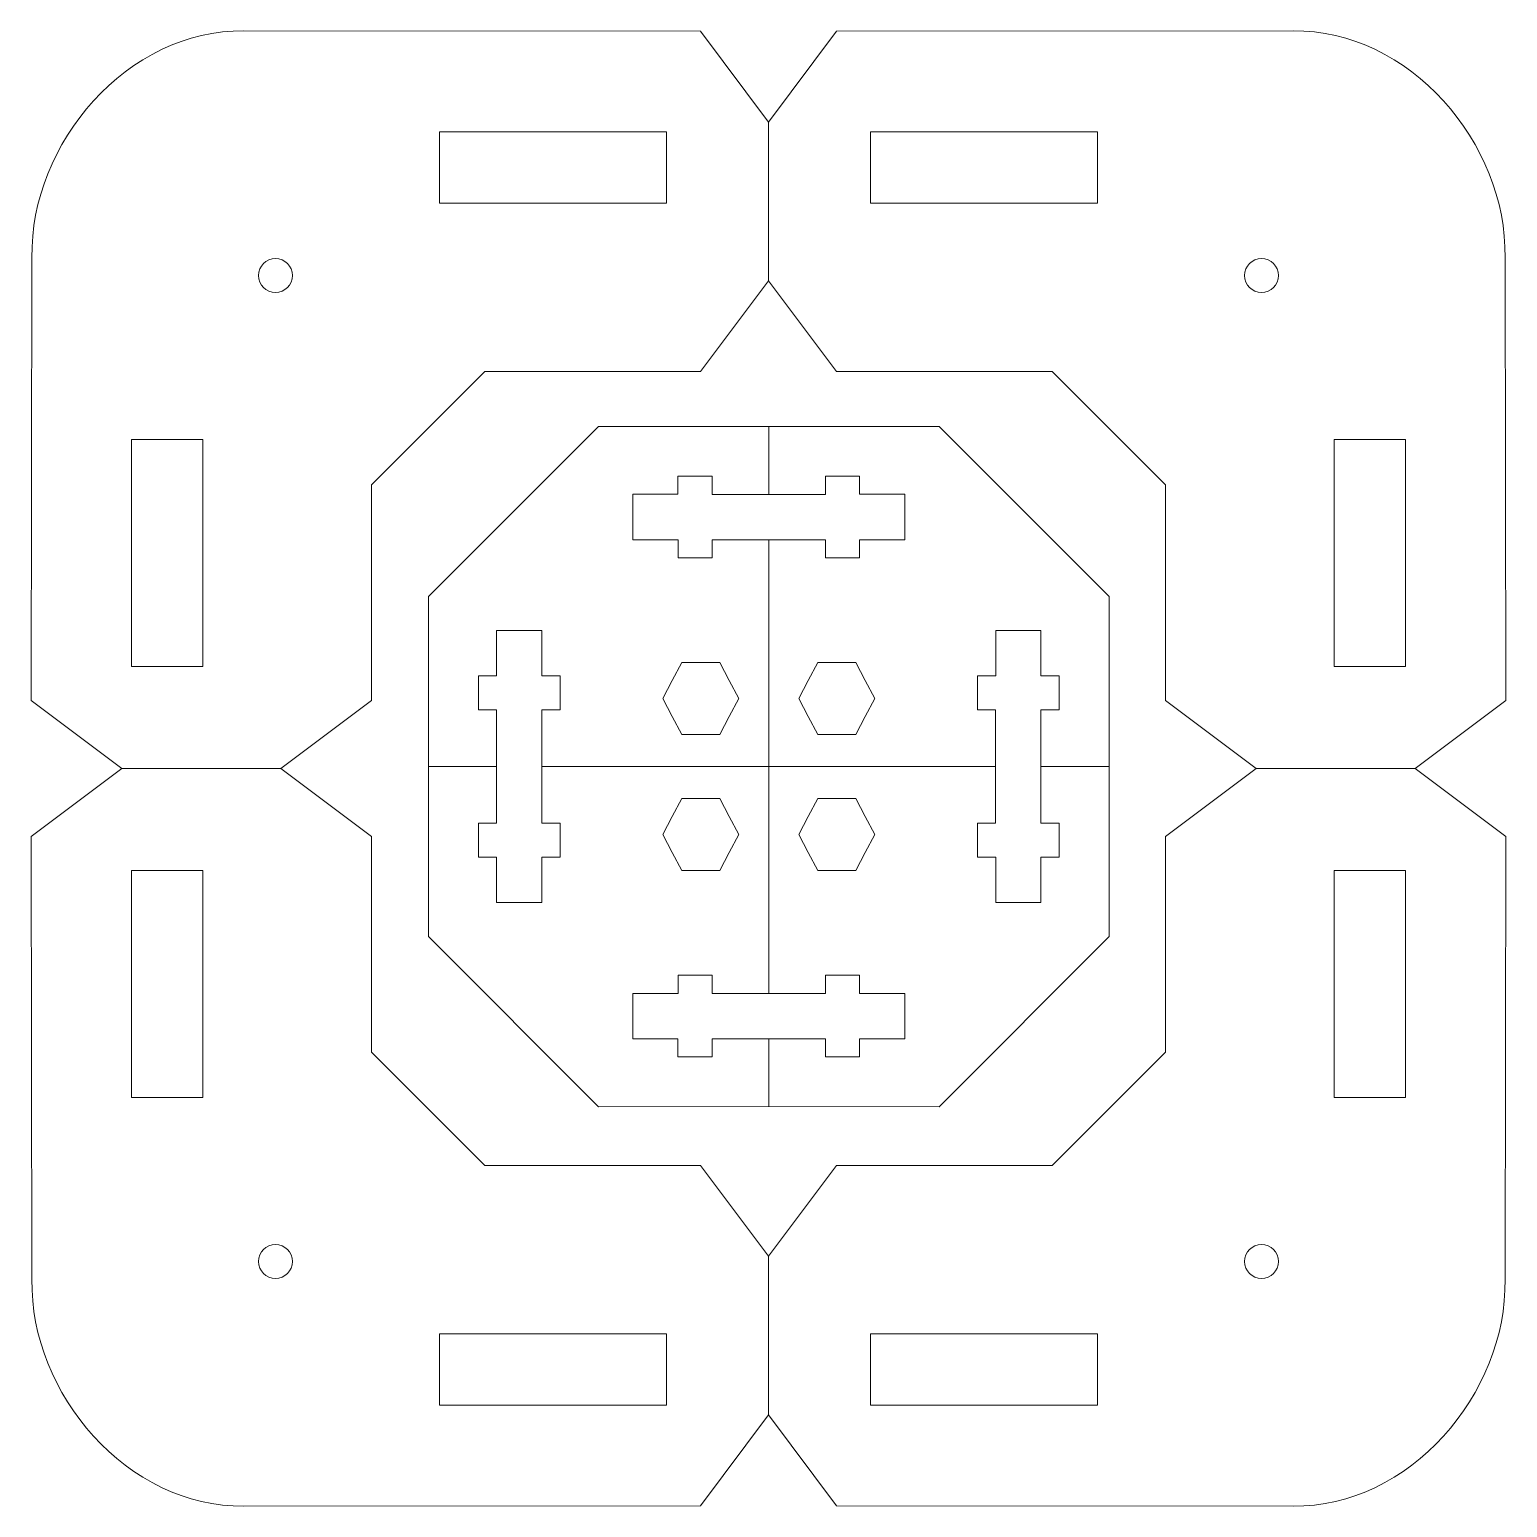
# Model space of a CAD drawing. Header units: millimetres. Extents: x 198 to 2265, y -986 to 144.
# Drawn here: x 307.9 to 438.2, y -986.2 to -855.9 of the extents above; entities that cross this region are included whole.
import ezdxf

# ---------------------------------------------------------------- set-up
doc = ezdxf.new("R2010")
doc.units = ezdxf.units.MM
doc.header["$MEASUREMENT"] = 0
doc.layers.add('Layer 1', color=7, linetype='Continuous')

msp = doc.modelspace()

# ---------------------------------------------------------------- linework, layer by layer
at = {"layer": 'Layer 1', "color": 250, "lineweight": 18}
for points in [[(344.0733, -871.1683), (364.0733, -871.1683), (364.0733, -864.8683), (344.0733, -864.8683), (344.0733, -871.1683)], [(382.0699, -871.1683), (402.0699, -871.1683), (402.0699, -864.8683), (382.0699, -864.8683), (382.0699, -871.1683)], [(344.0733, -977.1469), (364.0733, -977.1469), (364.0733, -970.8469), (344.0733, -970.8469), (344.0733, -977.1469)], [(382.0699, -977.1469), (402.0699, -977.1469), (402.0699, -970.8469), (382.0699, -970.8469), (382.0699, -977.1469)]]:
    msp.add_lwpolyline(points, close=True, dxfattribs=at)
for points, knots in [([(308.1535, -875.9813), (307.9401, -865.8673), (316.6202, -855.865), (326.833, -855.9795), (326.833, -855.9795), (367.0716, -856.0155), (367.0716, -856.0155), (367.0716, -856.0155), (373.0716, -864.0155), (373.0716, -864.0155), (373.0716, -864.0155), (373.0716, -878.014), (373.0716, -878.014), (373.0716, -878.014), (367.0752, -886.0179), (367.0752, -886.0179), (367.0752, -886.0179), (348.0718, -886.0179), (348.0718, -886.0179), (348.0718, -886.0179), (338.0786, -896.0078), (338.0786, -896.0078), (338.0786, -896.0078), (338.0786, -915.0112), (338.0786, -915.0112), (338.0786, -915.0112), (330.0747, -921.0076), (330.0747, -921.0076), (330.0747, -921.0076), (316.0762, -921.0076), (316.0762, -921.0076), (316.0762, -921.0076), (308.0762, -915.0076), (308.0762, -915.0076), (308.0762, -915.0076), (308.1535, -875.9813), (308.1535, -875.9813)], [0, 0, 0, 0, 0.08333333, 0.08333333, 0.08333333, 0.16666667, 0.16666667, 0.16666667, 0.25, 0.25, 0.25, 0.33333333, 0.33333333, 0.33333333, 0.41666667, 0.41666667, 0.41666667, 0.5, 0.5, 0.5, 0.58333333, 0.58333333, 0.58333333, 0.66666667, 0.66666667, 0.66666667, 0.75, 0.75, 0.75, 0.83333333, 0.83333333, 0.83333333, 0.91666667, 0.91666667, 0.91666667, 1, 1, 1, 1]), ([(308.1535, -875.9813), (307.9401, -865.8673), (316.6202, -855.865), (326.833, -855.9795), (326.833, -855.9795), (367.0716, -856.0155), (367.0716, -856.0155), (367.0716, -856.0155), (373.0716, -864.0155), (373.0716, -864.0155), (373.0716, -864.0155), (373.0716, -878.014), (373.0716, -878.014), (373.0716, -878.014), (367.0752, -886.0179), (367.0752, -886.0179), (367.0752, -886.0179), (348.0718, -886.0179), (348.0718, -886.0179), (348.0718, -886.0179), (338.0786, -896.0078), (338.0786, -896.0078), (338.0786, -896.0078), (338.0786, -915.0112), (338.0786, -915.0112), (338.0786, -915.0112), (330.0747, -921.0076), (330.0747, -921.0076), (330.0747, -921.0076), (316.0762, -921.0076), (316.0762, -921.0076), (316.0762, -921.0076), (308.0762, -915.0076), (308.0762, -915.0076), (308.0762, -915.0076), (308.1535, -875.9813), (308.1535, -875.9813)], [0, 0, 0, 0, 0.08333333, 0.08333333, 0.08333333, 0.16666667, 0.16666667, 0.16666667, 0.25, 0.25, 0.25, 0.33333333, 0.33333333, 0.33333333, 0.41666667, 0.41666667, 0.41666667, 0.5, 0.5, 0.5, 0.58333333, 0.58333333, 0.58333333, 0.66666667, 0.66666667, 0.66666667, 0.75, 0.75, 0.75, 0.83333333, 0.83333333, 0.83333333, 0.91666667, 0.91666667, 0.91666667, 1, 1, 1, 1]), ([(437.9897, -875.9813), (438.2031, -865.8673), (429.523, -855.865), (419.3102, -855.9795), (419.3102, -855.9795), (379.0716, -856.0155), (379.0716, -856.0155), (379.0716, -856.0155), (373.0716, -864.0155), (373.0716, -864.0155), (373.0716, -864.0155), (373.0716, -878.014), (373.0716, -878.014), (373.0716, -878.014), (379.068, -886.0179), (379.068, -886.0179), (379.068, -886.0179), (398.0714, -886.0179), (398.0714, -886.0179), (398.0714, -886.0179), (408.0646, -896.0078), (408.0646, -896.0078), (408.0646, -896.0078), (408.0646, -915.0112), (408.0646, -915.0112), (408.0646, -915.0112), (416.0685, -921.0076), (416.0685, -921.0076), (416.0685, -921.0076), (430.067, -921.0076), (430.067, -921.0076), (430.067, -921.0076), (438.067, -915.0076), (438.067, -915.0076), (438.067, -915.0076), (437.9897, -875.9813), (437.9897, -875.9813)], [0, 0, 0, 0, 0.08333333, 0.08333333, 0.08333333, 0.16666667, 0.16666667, 0.16666667, 0.25, 0.25, 0.25, 0.33333333, 0.33333333, 0.33333333, 0.41666667, 0.41666667, 0.41666667, 0.5, 0.5, 0.5, 0.58333333, 0.58333333, 0.58333333, 0.66666667, 0.66666667, 0.66666667, 0.75, 0.75, 0.75, 0.83333333, 0.83333333, 0.83333333, 0.91666667, 0.91666667, 0.91666667, 1, 1, 1, 1]), ([(437.9897, -875.9813), (438.2031, -865.8673), (429.523, -855.865), (419.3102, -855.9795), (419.3102, -855.9795), (379.0716, -856.0155), (379.0716, -856.0155), (379.0716, -856.0155), (373.0716, -864.0155), (373.0716, -864.0155), (373.0716, -864.0155), (373.0716, -878.014), (373.0716, -878.014), (373.0716, -878.014), (379.068, -886.0179), (379.068, -886.0179), (379.068, -886.0179), (398.0714, -886.0179), (398.0714, -886.0179), (398.0714, -886.0179), (408.0646, -896.0078), (408.0646, -896.0078), (408.0646, -896.0078), (408.0646, -915.0112), (408.0646, -915.0112), (408.0646, -915.0112), (416.0685, -921.0076), (416.0685, -921.0076), (416.0685, -921.0076), (430.067, -921.0076), (430.067, -921.0076), (430.067, -921.0076), (438.067, -915.0076), (438.067, -915.0076), (438.067, -915.0076), (437.9897, -875.9813), (437.9897, -875.9813)], [0, 0, 0, 0, 0.08333333, 0.08333333, 0.08333333, 0.16666667, 0.16666667, 0.16666667, 0.25, 0.25, 0.25, 0.33333333, 0.33333333, 0.33333333, 0.41666667, 0.41666667, 0.41666667, 0.5, 0.5, 0.5, 0.58333333, 0.58333333, 0.58333333, 0.66666667, 0.66666667, 0.66666667, 0.75, 0.75, 0.75, 0.83333333, 0.83333333, 0.83333333, 0.91666667, 0.91666667, 0.91666667, 1, 1, 1, 1]), ([(328.1137, -877.5518), (328.1137, -878.3792), (328.7845, -879.05), (329.6119, -879.05), (330.4393, -879.05), (331.1101, -878.3792), (331.1101, -877.5518), (331.1101, -876.7244), (330.4393, -876.0536), (329.6119, -876.0536), (328.7845, -876.0536), (328.1137, -876.7244), (328.1137, -877.5518)], [0, 0, 0, 0, 0.25, 0.25, 0.25, 0.5, 0.5, 0.5, 0.75, 0.75, 0.75, 1, 1, 1, 1]), ([(328.1137, -877.5518), (328.1137, -878.3792), (328.7845, -879.05), (329.6119, -879.05), (330.4393, -879.05), (331.1101, -878.3792), (331.1101, -877.5518), (331.1101, -876.7244), (330.4393, -876.0536), (329.6119, -876.0536), (328.7845, -876.0536), (328.1137, -876.7244), (328.1137, -877.5518)], [0, 0, 0, 0, 0.25, 0.25, 0.25, 0.5, 0.5, 0.5, 0.75, 0.75, 0.75, 1, 1, 1, 1]), ([(418.0295, -877.5518), (418.0295, -878.3792), (417.3587, -879.05), (416.5313, -879.05), (415.7039, -879.05), (415.0331, -878.3792), (415.0331, -877.5518), (415.0331, -876.7244), (415.7039, -876.0536), (416.5313, -876.0536), (417.3587, -876.0536), (418.0295, -876.7244), (418.0295, -877.5518)], [0, 0, 0, 0, 0.25, 0.25, 0.25, 0.5, 0.5, 0.5, 0.75, 0.75, 0.75, 1, 1, 1, 1]), ([(418.0295, -877.5518), (418.0295, -878.3792), (417.3587, -879.05), (416.5313, -879.05), (415.7039, -879.05), (415.0331, -878.3792), (415.0331, -877.5518), (415.0331, -876.7244), (415.7039, -876.0536), (416.5313, -876.0536), (417.3587, -876.0536), (418.0295, -876.7244), (418.0295, -877.5518)], [0, 0, 0, 0, 0.25, 0.25, 0.25, 0.5, 0.5, 0.5, 0.75, 0.75, 0.75, 1, 1, 1, 1]), ([(358.0937, -890.8437), (358.0937, -890.8437), (343.1035, -905.8427), (343.1035, -905.8427), (343.1035, -905.8427), (343.1067, -920.8427), (343.1067, -920.8427), (343.1067, -920.8427), (349.1081, -920.8427), (349.1081, -920.8427), (349.1081, -920.8427), (349.1081, -915.8434), (349.1081, -915.8434), (349.1081, -915.8434), (347.5141, -915.8434), (347.5141, -915.8434), (347.5141, -915.8434), (347.5075, -912.8337), (347.5075, -912.8337), (347.5075, -912.8337), (349.105, -912.8337), (349.105, -912.8337), (349.105, -912.8337), (349.105, -908.8349), (349.105, -908.8349), (349.105, -908.8349), (353.0938, -908.8349), (353.0938, -908.8349), (353.0938, -908.8349), (353.0938, -912.8368), (353.0938, -912.8368), (353.0938, -912.8368), (354.6946, -912.8368), (354.6946, -912.8368), (354.6946, -912.8368), (354.6978, -915.8298), (354.6978, -915.8298), (354.6978, -915.8298), (353.1007, -915.8298), (353.1007, -915.8298), (353.1007, -915.8298), (353.1007, -920.8339), (353.1007, -920.8339), (353.1007, -920.8339), (373.0969, -920.8339), (373.0969, -920.8339), (373.0969, -920.8339), (373.0969, -900.838), (373.0969, -900.838), (373.0969, -900.838), (368.097, -900.838), (368.097, -900.838), (368.097, -900.838), (368.097, -902.4356), (368.097, -902.4356), (368.097, -902.4356), (365.1038, -902.4356), (365.1038, -902.4356), (365.1038, -902.4356), (365.1038, -900.8382), (365.1038, -900.8382), (365.1038, -900.8382), (361.1052, -900.8382), (361.1052, -900.8382), (361.1052, -900.8382), (361.1052, -896.8363), (361.1052, -896.8363), (361.1052, -896.8363), (365.0939, -896.8363), (365.0939, -896.8363), (365.0939, -896.8363), (365.0939, -895.2424), (365.0939, -895.2424), (365.0939, -895.2424), (368.0938, -895.2424), (368.0938, -895.2424), (368.0938, -895.2424), (368.0938, -896.8431), (368.0938, -896.8431), (368.0938, -896.8431), (373.0913, -896.8431), (373.0913, -896.8431), (373.0913, -896.8431), (373.0913, -890.8486), (373.0913, -890.8486), (373.0913, -890.8486), (358.0937, -890.8437), (358.0937, -890.8437)], [0, 0, 0, 0, 0.03448276, 0.03448276, 0.03448276, 0.06896552, 0.06896552, 0.06896552, 0.10344828, 0.10344828, 0.10344828, 0.13793103, 0.13793103, 0.13793103, 0.17241379, 0.17241379, 0.17241379, 0.20689655, 0.20689655, 0.20689655, 0.24137931, 0.24137931, 0.24137931, 0.27586207, 0.27586207, 0.27586207, 0.31034483, 0.31034483, 0.31034483, 0.34482759, 0.34482759, 0.34482759, 0.37931034, 0.37931034, 0.37931034, 0.4137931, 0.4137931, 0.4137931, 0.44827586, 0.44827586, 0.44827586, 0.48275862, 0.48275862, 0.48275862, 0.51724138, 0.51724138, 0.51724138, 0.55172414, 0.55172414, 0.55172414, 0.5862069, 0.5862069, 0.5862069, 0.62068966, 0.62068966, 0.62068966, 0.65517241, 0.65517241, 0.65517241, 0.68965517, 0.68965517, 0.68965517, 0.72413793, 0.72413793, 0.72413793, 0.75862069, 0.75862069, 0.75862069, 0.79310345, 0.79310345, 0.79310345, 0.82758621, 0.82758621, 0.82758621, 0.86206897, 0.86206897, 0.86206897, 0.89655172, 0.89655172, 0.89655172, 0.93103448, 0.93103448, 0.93103448, 0.96551724, 0.96551724, 0.96551724, 1, 1, 1, 1]), ([(388.1001, -890.8437), (388.1001, -890.8437), (403.0903, -905.8427), (403.0903, -905.8427), (403.0903, -905.8427), (403.0871, -920.8427), (403.0871, -920.8427), (403.0871, -920.8427), (397.0857, -920.8427), (397.0857, -920.8427), (397.0857, -920.8427), (397.0857, -915.8434), (397.0857, -915.8434), (397.0857, -915.8434), (398.6797, -915.8434), (398.6797, -915.8434), (398.6797, -915.8434), (398.6863, -912.8337), (398.6863, -912.8337), (398.6863, -912.8337), (397.0888, -912.8337), (397.0888, -912.8337), (397.0888, -912.8337), (397.0888, -908.8349), (397.0888, -908.8349), (397.0888, -908.8349), (393.1, -908.8349), (393.1, -908.8349), (393.1, -908.8349), (393.1, -912.8368), (393.1, -912.8368), (393.1, -912.8368), (391.4992, -912.8368), (391.4992, -912.8368), (391.4992, -912.8368), (391.496, -915.8298), (391.496, -915.8298), (391.496, -915.8298), (393.0931, -915.8298), (393.0931, -915.8298), (393.0931, -915.8298), (393.0931, -920.8339), (393.0931, -920.8339), (393.0931, -920.8339), (373.0969, -920.8339), (373.0969, -920.8339), (373.0969, -920.8339), (373.0969, -900.838), (373.0969, -900.838), (373.0969, -900.838), (378.0968, -900.838), (378.0968, -900.838), (378.0968, -900.838), (378.0968, -902.4356), (378.0968, -902.4356), (378.0968, -902.4356), (381.09, -902.4356), (381.09, -902.4356), (381.09, -902.4356), (381.09, -900.8382), (381.09, -900.8382), (381.09, -900.8382), (385.0886, -900.8382), (385.0886, -900.8382), (385.0886, -900.8382), (385.0886, -896.8363), (385.0886, -896.8363), (385.0886, -896.8363), (381.0999, -896.8363), (381.0999, -896.8363), (381.0999, -896.8363), (381.0999, -895.2424), (381.0999, -895.2424), (381.0999, -895.2424), (378.1, -895.2424), (378.1, -895.2424), (378.1, -895.2424), (378.1, -896.8431), (378.1, -896.8431), (378.1, -896.8431), (373.1025, -896.8431), (373.1025, -896.8431), (373.1025, -896.8431), (373.1025, -890.8486), (373.1025, -890.8486), (373.1025, -890.8486), (388.1001, -890.8437), (388.1001, -890.8437)], [0, 0, 0, 0, 0.03448276, 0.03448276, 0.03448276, 0.06896552, 0.06896552, 0.06896552, 0.10344828, 0.10344828, 0.10344828, 0.13793103, 0.13793103, 0.13793103, 0.17241379, 0.17241379, 0.17241379, 0.20689655, 0.20689655, 0.20689655, 0.24137931, 0.24137931, 0.24137931, 0.27586207, 0.27586207, 0.27586207, 0.31034483, 0.31034483, 0.31034483, 0.34482759, 0.34482759, 0.34482759, 0.37931034, 0.37931034, 0.37931034, 0.4137931, 0.4137931, 0.4137931, 0.44827586, 0.44827586, 0.44827586, 0.48275862, 0.48275862, 0.48275862, 0.51724138, 0.51724138, 0.51724138, 0.55172414, 0.55172414, 0.55172414, 0.5862069, 0.5862069, 0.5862069, 0.62068966, 0.62068966, 0.62068966, 0.65517241, 0.65517241, 0.65517241, 0.68965517, 0.68965517, 0.68965517, 0.72413793, 0.72413793, 0.72413793, 0.75862069, 0.75862069, 0.75862069, 0.79310345, 0.79310345, 0.79310345, 0.82758621, 0.82758621, 0.82758621, 0.86206897, 0.86206897, 0.86206897, 0.89655172, 0.89655172, 0.89655172, 0.93103448, 0.93103448, 0.93103448, 0.96551724, 0.96551724, 0.96551724, 1, 1, 1, 1]), ([(323.2233, -912.0083), (323.2233, -912.0083), (323.2233, -892.0083), (323.2233, -892.0083), (323.2233, -892.0083), (316.9233, -892.0083), (316.9233, -892.0083), (316.9233, -892.0083), (316.9233, -912.0083), (316.9233, -912.0083), (316.9233, -912.0083), (323.2233, -912.0083), (323.2233, -912.0083)], [0, 0, 0, 0, 0.25, 0.25, 0.25, 0.5, 0.5, 0.5, 0.75, 0.75, 0.75, 1, 1, 1, 1]), ([(422.9199, -912.0083), (422.9199, -912.0083), (422.9199, -892.0083), (422.9199, -892.0083), (422.9199, -892.0083), (429.2199, -892.0083), (429.2199, -892.0083), (429.2199, -892.0083), (429.2199, -912.0083), (429.2199, -912.0083), (429.2199, -912.0083), (422.9199, -912.0083), (422.9199, -912.0083)], [0, 0, 0, 0, 0.25, 0.25, 0.25, 0.5, 0.5, 0.5, 0.75, 0.75, 0.75, 1, 1, 1, 1]), ([(365.4249, -918.0139), (365.4249, -918.0139), (364.5874, -916.4294), (364.5874, -916.4294), (364.5874, -916.4294), (363.7499, -914.8449), (363.7499, -914.8449), (363.7499, -914.8449), (364.5874, -913.2604), (364.5874, -913.2604), (364.5874, -913.2604), (365.4249, -911.6759), (365.4249, -911.6759), (365.4249, -911.6759), (367.0999, -911.6759), (367.0999, -911.6759), (367.0999, -911.6759), (368.7749, -911.6759), (368.7749, -911.6759), (368.7749, -911.6759), (369.6124, -913.2604), (369.6124, -913.2604), (369.6124, -913.2604), (370.4499, -914.8449), (370.4499, -914.8449), (370.4499, -914.8449), (369.6124, -916.4294), (369.6124, -916.4294), (369.6124, -916.4294), (368.7749, -918.0139), (368.7749, -918.0139), (368.7749, -918.0139), (367.0999, -918.0139), (367.0999, -918.0139), (367.0999, -918.0139), (365.4249, -918.0139), (365.4249, -918.0139)], [0, 0, 0, 0, 0.08333333, 0.08333333, 0.08333333, 0.16666667, 0.16666667, 0.16666667, 0.25, 0.25, 0.25, 0.33333333, 0.33333333, 0.33333333, 0.41666667, 0.41666667, 0.41666667, 0.5, 0.5, 0.5, 0.58333333, 0.58333333, 0.58333333, 0.66666667, 0.66666667, 0.66666667, 0.75, 0.75, 0.75, 0.83333333, 0.83333333, 0.83333333, 0.91666667, 0.91666667, 0.91666667, 1, 1, 1, 1]), ([(380.7689, -918.0139), (380.7689, -918.0139), (381.6064, -916.4294), (381.6064, -916.4294), (381.6064, -916.4294), (382.4439, -914.8449), (382.4439, -914.8449), (382.4439, -914.8449), (381.6064, -913.2604), (381.6064, -913.2604), (381.6064, -913.2604), (380.7689, -911.6759), (380.7689, -911.6759), (380.7689, -911.6759), (379.0939, -911.6759), (379.0939, -911.6759), (379.0939, -911.6759), (377.4189, -911.6759), (377.4189, -911.6759), (377.4189, -911.6759), (376.5814, -913.2604), (376.5814, -913.2604), (376.5814, -913.2604), (375.7439, -914.8449), (375.7439, -914.8449), (375.7439, -914.8449), (376.5814, -916.4294), (376.5814, -916.4294), (376.5814, -916.4294), (377.4189, -918.0139), (377.4189, -918.0139), (377.4189, -918.0139), (379.0939, -918.0139), (379.0939, -918.0139), (379.0939, -918.0139), (380.7689, -918.0139), (380.7689, -918.0139)], [0, 0, 0, 0, 0.08333333, 0.08333333, 0.08333333, 0.16666667, 0.16666667, 0.16666667, 0.25, 0.25, 0.25, 0.33333333, 0.33333333, 0.33333333, 0.41666667, 0.41666667, 0.41666667, 0.5, 0.5, 0.5, 0.58333333, 0.58333333, 0.58333333, 0.66666667, 0.66666667, 0.66666667, 0.75, 0.75, 0.75, 0.83333333, 0.83333333, 0.83333333, 0.91666667, 0.91666667, 0.91666667, 1, 1, 1, 1]), ([(308.1535, -966.0339), (307.9401, -976.1479), (316.6202, -986.1502), (326.833, -986.0357), (326.833, -986.0357), (367.0716, -985.9997), (367.0716, -985.9997), (367.0716, -985.9997), (373.0716, -977.9997), (373.0716, -977.9997), (373.0716, -977.9997), (373.0716, -964.0012), (373.0716, -964.0012), (373.0716, -964.0012), (367.0752, -955.9973), (367.0752, -955.9973), (367.0752, -955.9973), (348.0718, -955.9973), (348.0718, -955.9973), (348.0718, -955.9973), (338.0786, -946.0074), (338.0786, -946.0074), (338.0786, -946.0074), (338.0786, -927.004), (338.0786, -927.004), (338.0786, -927.004), (330.0747, -921.0076), (330.0747, -921.0076), (330.0747, -921.0076), (316.0762, -921.0076), (316.0762, -921.0076), (316.0762, -921.0076), (308.0762, -927.0076), (308.0762, -927.0076), (308.0762, -927.0076), (308.1535, -966.0339), (308.1535, -966.0339)], [0, 0, 0, 0, 0.08333333, 0.08333333, 0.08333333, 0.16666667, 0.16666667, 0.16666667, 0.25, 0.25, 0.25, 0.33333333, 0.33333333, 0.33333333, 0.41666667, 0.41666667, 0.41666667, 0.5, 0.5, 0.5, 0.58333333, 0.58333333, 0.58333333, 0.66666667, 0.66666667, 0.66666667, 0.75, 0.75, 0.75, 0.83333333, 0.83333333, 0.83333333, 0.91666667, 0.91666667, 0.91666667, 1, 1, 1, 1]), ([(308.1535, -966.0339), (307.9401, -976.1479), (316.6202, -986.1502), (326.833, -986.0357), (326.833, -986.0357), (367.0716, -985.9997), (367.0716, -985.9997), (367.0716, -985.9997), (373.0716, -977.9997), (373.0716, -977.9997), (373.0716, -977.9997), (373.0716, -964.0012), (373.0716, -964.0012), (373.0716, -964.0012), (367.0752, -955.9973), (367.0752, -955.9973), (367.0752, -955.9973), (348.0718, -955.9973), (348.0718, -955.9973), (348.0718, -955.9973), (338.0786, -946.0074), (338.0786, -946.0074), (338.0786, -946.0074), (338.0786, -927.004), (338.0786, -927.004), (338.0786, -927.004), (330.0747, -921.0076), (330.0747, -921.0076), (330.0747, -921.0076), (316.0762, -921.0076), (316.0762, -921.0076), (316.0762, -921.0076), (308.0762, -927.0076), (308.0762, -927.0076), (308.0762, -927.0076), (308.1535, -966.0339), (308.1535, -966.0339)], [0, 0, 0, 0, 0.08333333, 0.08333333, 0.08333333, 0.16666667, 0.16666667, 0.16666667, 0.25, 0.25, 0.25, 0.33333333, 0.33333333, 0.33333333, 0.41666667, 0.41666667, 0.41666667, 0.5, 0.5, 0.5, 0.58333333, 0.58333333, 0.58333333, 0.66666667, 0.66666667, 0.66666667, 0.75, 0.75, 0.75, 0.83333333, 0.83333333, 0.83333333, 0.91666667, 0.91666667, 0.91666667, 1, 1, 1, 1]), ([(358.0937, -950.8241), (358.0937, -950.8241), (343.1035, -935.8251), (343.1035, -935.8251), (343.1035, -935.8251), (343.1067, -920.8251), (343.1067, -920.8251), (343.1067, -920.8251), (349.1081, -920.8251), (349.1081, -920.8251), (349.1081, -920.8251), (349.1081, -925.8244), (349.1081, -925.8244), (349.1081, -925.8244), (347.5141, -925.8244), (347.5141, -925.8244), (347.5141, -925.8244), (347.5075, -928.8341), (347.5075, -928.8341), (347.5075, -928.8341), (349.105, -928.8341), (349.105, -928.8341), (349.105, -928.8341), (349.105, -932.8329), (349.105, -932.8329), (349.105, -932.8329), (353.0938, -932.8329), (353.0938, -932.8329), (353.0938, -932.8329), (353.0938, -928.831), (353.0938, -928.831), (353.0938, -928.831), (354.6946, -928.831), (354.6946, -928.831), (354.6946, -928.831), (354.6978, -925.838), (354.6978, -925.838), (354.6978, -925.838), (353.1007, -925.838), (353.1007, -925.838), (353.1007, -925.838), (353.1007, -920.8339), (353.1007, -920.8339), (353.1007, -920.8339), (373.0969, -920.8339), (373.0969, -920.8339), (373.0969, -920.8339), (373.0969, -940.8298), (373.0969, -940.8298), (373.0969, -940.8298), (368.097, -940.8298), (368.097, -940.8298), (368.097, -940.8298), (368.097, -939.2322), (368.097, -939.2322), (368.097, -939.2322), (365.1038, -939.2322), (365.1038, -939.2322), (365.1038, -939.2322), (365.1038, -940.8296), (365.1038, -940.8296), (365.1038, -940.8296), (361.1052, -940.8296), (361.1052, -940.8296), (361.1052, -940.8296), (361.1052, -944.8315), (361.1052, -944.8315), (361.1052, -944.8315), (365.0939, -944.8315), (365.0939, -944.8315), (365.0939, -944.8315), (365.0939, -946.4254), (365.0939, -946.4254), (365.0939, -946.4254), (368.0938, -946.4254), (368.0938, -946.4254), (368.0938, -946.4254), (368.0938, -944.8247), (368.0938, -944.8247), (368.0938, -944.8247), (373.0913, -944.8247), (373.0913, -944.8247), (373.0913, -944.8247), (373.0913, -950.8192), (373.0913, -950.8192), (373.0913, -950.8192), (358.0937, -950.8241), (358.0937, -950.8241)], [0, 0, 0, 0, 0.03448276, 0.03448276, 0.03448276, 0.06896552, 0.06896552, 0.06896552, 0.10344828, 0.10344828, 0.10344828, 0.13793103, 0.13793103, 0.13793103, 0.17241379, 0.17241379, 0.17241379, 0.20689655, 0.20689655, 0.20689655, 0.24137931, 0.24137931, 0.24137931, 0.27586207, 0.27586207, 0.27586207, 0.31034483, 0.31034483, 0.31034483, 0.34482759, 0.34482759, 0.34482759, 0.37931034, 0.37931034, 0.37931034, 0.4137931, 0.4137931, 0.4137931, 0.44827586, 0.44827586, 0.44827586, 0.48275862, 0.48275862, 0.48275862, 0.51724138, 0.51724138, 0.51724138, 0.55172414, 0.55172414, 0.55172414, 0.5862069, 0.5862069, 0.5862069, 0.62068966, 0.62068966, 0.62068966, 0.65517241, 0.65517241, 0.65517241, 0.68965517, 0.68965517, 0.68965517, 0.72413793, 0.72413793, 0.72413793, 0.75862069, 0.75862069, 0.75862069, 0.79310345, 0.79310345, 0.79310345, 0.82758621, 0.82758621, 0.82758621, 0.86206897, 0.86206897, 0.86206897, 0.89655172, 0.89655172, 0.89655172, 0.93103448, 0.93103448, 0.93103448, 0.96551724, 0.96551724, 0.96551724, 1, 1, 1, 1]), ([(437.9897, -966.0339), (438.2031, -976.1479), (429.523, -986.1502), (419.3102, -986.0357), (419.3102, -986.0357), (379.0716, -985.9997), (379.0716, -985.9997), (379.0716, -985.9997), (373.0716, -977.9997), (373.0716, -977.9997), (373.0716, -977.9997), (373.0716, -964.0012), (373.0716, -964.0012), (373.0716, -964.0012), (379.068, -955.9973), (379.068, -955.9973), (379.068, -955.9973), (398.0714, -955.9973), (398.0714, -955.9973), (398.0714, -955.9973), (408.0646, -946.0074), (408.0646, -946.0074), (408.0646, -946.0074), (408.0646, -927.004), (408.0646, -927.004), (408.0646, -927.004), (416.0685, -921.0076), (416.0685, -921.0076), (416.0685, -921.0076), (430.067, -921.0076), (430.067, -921.0076), (430.067, -921.0076), (438.067, -927.0076), (438.067, -927.0076), (438.067, -927.0076), (437.9897, -966.0339), (437.9897, -966.0339)], [0, 0, 0, 0, 0.08333333, 0.08333333, 0.08333333, 0.16666667, 0.16666667, 0.16666667, 0.25, 0.25, 0.25, 0.33333333, 0.33333333, 0.33333333, 0.41666667, 0.41666667, 0.41666667, 0.5, 0.5, 0.5, 0.58333333, 0.58333333, 0.58333333, 0.66666667, 0.66666667, 0.66666667, 0.75, 0.75, 0.75, 0.83333333, 0.83333333, 0.83333333, 0.91666667, 0.91666667, 0.91666667, 1, 1, 1, 1]), ([(437.9897, -966.0339), (438.2031, -976.1479), (429.523, -986.1502), (419.3102, -986.0357), (419.3102, -986.0357), (379.0716, -985.9997), (379.0716, -985.9997), (379.0716, -985.9997), (373.0716, -977.9997), (373.0716, -977.9997), (373.0716, -977.9997), (373.0716, -964.0012), (373.0716, -964.0012), (373.0716, -964.0012), (379.068, -955.9973), (379.068, -955.9973), (379.068, -955.9973), (398.0714, -955.9973), (398.0714, -955.9973), (398.0714, -955.9973), (408.0646, -946.0074), (408.0646, -946.0074), (408.0646, -946.0074), (408.0646, -927.004), (408.0646, -927.004), (408.0646, -927.004), (416.0685, -921.0076), (416.0685, -921.0076), (416.0685, -921.0076), (430.067, -921.0076), (430.067, -921.0076), (430.067, -921.0076), (438.067, -927.0076), (438.067, -927.0076), (438.067, -927.0076), (437.9897, -966.0339), (437.9897, -966.0339)], [0, 0, 0, 0, 0.08333333, 0.08333333, 0.08333333, 0.16666667, 0.16666667, 0.16666667, 0.25, 0.25, 0.25, 0.33333333, 0.33333333, 0.33333333, 0.41666667, 0.41666667, 0.41666667, 0.5, 0.5, 0.5, 0.58333333, 0.58333333, 0.58333333, 0.66666667, 0.66666667, 0.66666667, 0.75, 0.75, 0.75, 0.83333333, 0.83333333, 0.83333333, 0.91666667, 0.91666667, 0.91666667, 1, 1, 1, 1]), ([(388.1001, -950.8241), (388.1001, -950.8241), (403.0903, -935.8251), (403.0903, -935.8251), (403.0903, -935.8251), (403.0871, -920.8251), (403.0871, -920.8251), (403.0871, -920.8251), (397.0857, -920.8251), (397.0857, -920.8251), (397.0857, -920.8251), (397.0857, -925.8244), (397.0857, -925.8244), (397.0857, -925.8244), (398.6797, -925.8244), (398.6797, -925.8244), (398.6797, -925.8244), (398.6863, -928.8341), (398.6863, -928.8341), (398.6863, -928.8341), (397.0888, -928.8341), (397.0888, -928.8341), (397.0888, -928.8341), (397.0888, -932.8329), (397.0888, -932.8329), (397.0888, -932.8329), (393.1, -932.8329), (393.1, -932.8329), (393.1, -932.8329), (393.1, -928.831), (393.1, -928.831), (393.1, -928.831), (391.4992, -928.831), (391.4992, -928.831), (391.4992, -928.831), (391.496, -925.838), (391.496, -925.838), (391.496, -925.838), (393.0931, -925.838), (393.0931, -925.838), (393.0931, -925.838), (393.0931, -920.8339), (393.0931, -920.8339), (393.0931, -920.8339), (373.0969, -920.8339), (373.0969, -920.8339), (373.0969, -920.8339), (373.0969, -940.8298), (373.0969, -940.8298), (373.0969, -940.8298), (378.0968, -940.8298), (378.0968, -940.8298), (378.0968, -940.8298), (378.0968, -939.2322), (378.0968, -939.2322), (378.0968, -939.2322), (381.09, -939.2322), (381.09, -939.2322), (381.09, -939.2322), (381.09, -940.8296), (381.09, -940.8296), (381.09, -940.8296), (385.0886, -940.8296), (385.0886, -940.8296), (385.0886, -940.8296), (385.0886, -944.8315), (385.0886, -944.8315), (385.0886, -944.8315), (381.0999, -944.8315), (381.0999, -944.8315), (381.0999, -944.8315), (381.0999, -946.4254), (381.0999, -946.4254), (381.0999, -946.4254), (378.1, -946.4254), (378.1, -946.4254), (378.1, -946.4254), (378.1, -944.8247), (378.1, -944.8247), (378.1, -944.8247), (373.1025, -944.8247), (373.1025, -944.8247), (373.1025, -944.8247), (373.1025, -950.8192), (373.1025, -950.8192), (373.1025, -950.8192), (388.1001, -950.8241), (388.1001, -950.8241)], [0, 0, 0, 0, 0.03448276, 0.03448276, 0.03448276, 0.06896552, 0.06896552, 0.06896552, 0.10344828, 0.10344828, 0.10344828, 0.13793103, 0.13793103, 0.13793103, 0.17241379, 0.17241379, 0.17241379, 0.20689655, 0.20689655, 0.20689655, 0.24137931, 0.24137931, 0.24137931, 0.27586207, 0.27586207, 0.27586207, 0.31034483, 0.31034483, 0.31034483, 0.34482759, 0.34482759, 0.34482759, 0.37931034, 0.37931034, 0.37931034, 0.4137931, 0.4137931, 0.4137931, 0.44827586, 0.44827586, 0.44827586, 0.48275862, 0.48275862, 0.48275862, 0.51724138, 0.51724138, 0.51724138, 0.55172414, 0.55172414, 0.55172414, 0.5862069, 0.5862069, 0.5862069, 0.62068966, 0.62068966, 0.62068966, 0.65517241, 0.65517241, 0.65517241, 0.68965517, 0.68965517, 0.68965517, 0.72413793, 0.72413793, 0.72413793, 0.75862069, 0.75862069, 0.75862069, 0.79310345, 0.79310345, 0.79310345, 0.82758621, 0.82758621, 0.82758621, 0.86206897, 0.86206897, 0.86206897, 0.89655172, 0.89655172, 0.89655172, 0.93103448, 0.93103448, 0.93103448, 0.96551724, 0.96551724, 0.96551724, 1, 1, 1, 1]), ([(365.4249, -923.6539), (365.4249, -923.6539), (364.5874, -925.2384), (364.5874, -925.2384), (364.5874, -925.2384), (363.7499, -926.8229), (363.7499, -926.8229), (363.7499, -926.8229), (364.5874, -928.4074), (364.5874, -928.4074), (364.5874, -928.4074), (365.4249, -929.9919), (365.4249, -929.9919), (365.4249, -929.9919), (367.0999, -929.9919), (367.0999, -929.9919), (367.0999, -929.9919), (368.7749, -929.9919), (368.7749, -929.9919), (368.7749, -929.9919), (369.6124, -928.4074), (369.6124, -928.4074), (369.6124, -928.4074), (370.4499, -926.8229), (370.4499, -926.8229), (370.4499, -926.8229), (369.6124, -925.2384), (369.6124, -925.2384), (369.6124, -925.2384), (368.7749, -923.6539), (368.7749, -923.6539), (368.7749, -923.6539), (367.0999, -923.6539), (367.0999, -923.6539), (367.0999, -923.6539), (365.4249, -923.6539), (365.4249, -923.6539)], [0, 0, 0, 0, 0.08333333, 0.08333333, 0.08333333, 0.16666667, 0.16666667, 0.16666667, 0.25, 0.25, 0.25, 0.33333333, 0.33333333, 0.33333333, 0.41666667, 0.41666667, 0.41666667, 0.5, 0.5, 0.5, 0.58333333, 0.58333333, 0.58333333, 0.66666667, 0.66666667, 0.66666667, 0.75, 0.75, 0.75, 0.83333333, 0.83333333, 0.83333333, 0.91666667, 0.91666667, 0.91666667, 1, 1, 1, 1]), ([(380.7689, -923.6539), (380.7689, -923.6539), (381.6064, -925.2384), (381.6064, -925.2384), (381.6064, -925.2384), (382.4439, -926.8229), (382.4439, -926.8229), (382.4439, -926.8229), (381.6064, -928.4074), (381.6064, -928.4074), (381.6064, -928.4074), (380.7689, -929.9919), (380.7689, -929.9919), (380.7689, -929.9919), (379.0939, -929.9919), (379.0939, -929.9919), (379.0939, -929.9919), (377.4189, -929.9919), (377.4189, -929.9919), (377.4189, -929.9919), (376.5814, -928.4074), (376.5814, -928.4074), (376.5814, -928.4074), (375.7439, -926.8229), (375.7439, -926.8229), (375.7439, -926.8229), (376.5814, -925.2384), (376.5814, -925.2384), (376.5814, -925.2384), (377.4189, -923.6539), (377.4189, -923.6539), (377.4189, -923.6539), (379.0939, -923.6539), (379.0939, -923.6539), (379.0939, -923.6539), (380.7689, -923.6539), (380.7689, -923.6539)], [0, 0, 0, 0, 0.08333333, 0.08333333, 0.08333333, 0.16666667, 0.16666667, 0.16666667, 0.25, 0.25, 0.25, 0.33333333, 0.33333333, 0.33333333, 0.41666667, 0.41666667, 0.41666667, 0.5, 0.5, 0.5, 0.58333333, 0.58333333, 0.58333333, 0.66666667, 0.66666667, 0.66666667, 0.75, 0.75, 0.75, 0.83333333, 0.83333333, 0.83333333, 0.91666667, 0.91666667, 0.91666667, 1, 1, 1, 1]), ([(323.2233, -930.0069), (323.2233, -930.0069), (323.2233, -950.0069), (323.2233, -950.0069), (323.2233, -950.0069), (316.9233, -950.0069), (316.9233, -950.0069), (316.9233, -950.0069), (316.9233, -930.0069), (316.9233, -930.0069), (316.9233, -930.0069), (323.2233, -930.0069), (323.2233, -930.0069)], [0, 0, 0, 0, 0.25, 0.25, 0.25, 0.5, 0.5, 0.5, 0.75, 0.75, 0.75, 1, 1, 1, 1]), ([(422.9199, -930.0069), (422.9199, -930.0069), (422.9199, -950.0069), (422.9199, -950.0069), (422.9199, -950.0069), (429.2199, -950.0069), (429.2199, -950.0069), (429.2199, -950.0069), (429.2199, -930.0069), (429.2199, -930.0069), (429.2199, -930.0069), (422.9199, -930.0069), (422.9199, -930.0069)], [0, 0, 0, 0, 0.25, 0.25, 0.25, 0.5, 0.5, 0.5, 0.75, 0.75, 0.75, 1, 1, 1, 1]), ([(328.1137, -964.4634), (328.1137, -963.636), (328.7845, -962.9652), (329.6119, -962.9652), (330.4393, -962.9652), (331.1101, -963.636), (331.1101, -964.4634), (331.1101, -965.2908), (330.4393, -965.9616), (329.6119, -965.9616), (328.7845, -965.9616), (328.1137, -965.2908), (328.1137, -964.4634)], [0, 0, 0, 0, 0.25, 0.25, 0.25, 0.5, 0.5, 0.5, 0.75, 0.75, 0.75, 1, 1, 1, 1]), ([(328.1137, -964.4634), (328.1137, -963.636), (328.7845, -962.9652), (329.6119, -962.9652), (330.4393, -962.9652), (331.1101, -963.636), (331.1101, -964.4634), (331.1101, -965.2908), (330.4393, -965.9616), (329.6119, -965.9616), (328.7845, -965.9616), (328.1137, -965.2908), (328.1137, -964.4634)], [0, 0, 0, 0, 0.25, 0.25, 0.25, 0.5, 0.5, 0.5, 0.75, 0.75, 0.75, 1, 1, 1, 1]), ([(418.0295, -964.4634), (418.0295, -963.636), (417.3587, -962.9652), (416.5313, -962.9652), (415.7039, -962.9652), (415.0331, -963.636), (415.0331, -964.4634), (415.0331, -965.2908), (415.7039, -965.9616), (416.5313, -965.9616), (417.3587, -965.9616), (418.0295, -965.2908), (418.0295, -964.4634)], [0, 0, 0, 0, 0.25, 0.25, 0.25, 0.5, 0.5, 0.5, 0.75, 0.75, 0.75, 1, 1, 1, 1]), ([(418.0295, -964.4634), (418.0295, -963.636), (417.3587, -962.9652), (416.5313, -962.9652), (415.7039, -962.9652), (415.0331, -963.636), (415.0331, -964.4634), (415.0331, -965.2908), (415.7039, -965.9616), (416.5313, -965.9616), (417.3587, -965.9616), (418.0295, -965.2908), (418.0295, -964.4634)], [0, 0, 0, 0, 0.25, 0.25, 0.25, 0.5, 0.5, 0.5, 0.75, 0.75, 0.75, 1, 1, 1, 1])]:
    msp.add_open_spline(points, degree=3, knots=knots, dxfattribs=at)

doc.saveas('drawing.dxf')
